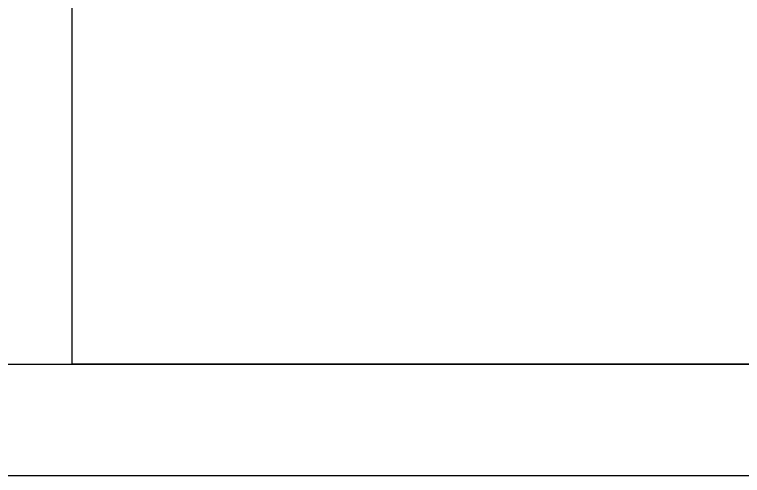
# Model space of a CAD drawing. Header units: millimetres. Extents: x 32721 to 70403, y 1490 to 13922.
# Drawn here: x 50535.6 to 50682.3, y 4717.3 to 4810.1 of the extents above; entities that cross this region are included whole.
import ezdxf

# ---------------------------------------------------------------- set-up
doc = ezdxf.new("R2010")
doc.units = ezdxf.units.MM
doc.layers.add('05', color=5, linetype='Continuous')
doc.layers.add('08', color=8, linetype='Continuous')
doc.layers.add('EJELFORMATO', color=170, linetype='Continuous', lineweight=25)

msp = doc.modelspace()

# ---------------------------------------------------------------- linework, layer by layer
at = {"layer": '05'}
msp.add_lwpolyline([(50891.61, 4739.69), (50547.23, 4739.69), (50547.23, 5084.07), (50891.61, 5084.07)], close=True, dxfattribs=at)
at = {"layer": '08'}
msp.add_line((50891.61, 4739.69), (50559.53, 4739.69), dxfattribs=at)
at = {"layer": 'EJELFORMATO', "color": 7}
for p, q in [((50479.39, 4739.69), (51236.07, 4739.69)), ((50479.39, 4717.3), (51258.46, 4717.3)), ((50479.39, 4717.3), (51258.46, 4717.3))]:
    msp.add_line(p, q, dxfattribs=at)

doc.saveas('drawing.dxf')
